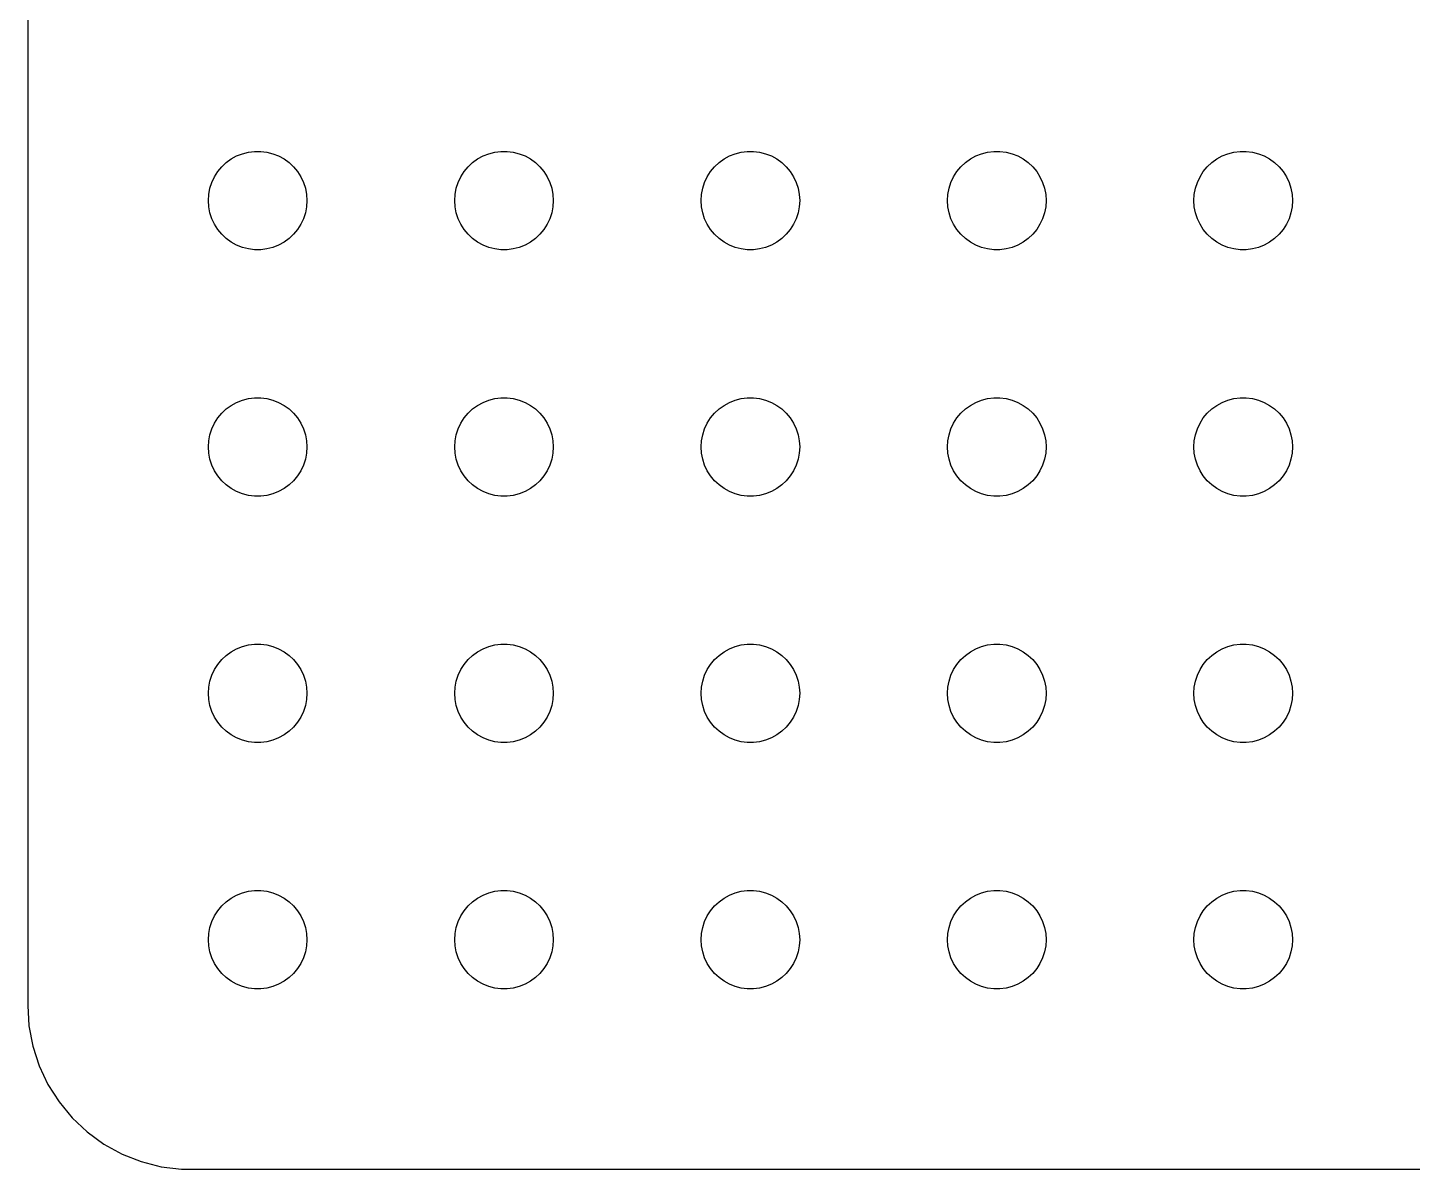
# Model space of a CAD drawing. Header units: metres. Extents: x -172 to 172, y -37 to 37.
# Drawn here: x -172 to -129.85, y -36.99 to -2.24 of the extents above; entities that cross this region are included whole.
import ezdxf

# ---------------------------------------------------------------- set-up
doc = ezdxf.new("R2010")
doc.units = ezdxf.units.M

msp = doc.modelspace()

# ---------------------------------------------------------------- linework, layer by layer
for p, q in [((-172, 32), (-172, -32)), ((-165.956, -6.34422), (-165.804, -6.23351)), ((-165.804, -6.23351), (-165.639, -6.14275)), ((-165.639, -6.14275), (-165.464, -6.07341)), ((-165.464, -6.07341), (-165.281, -6.02657)), ((-165.281, -6.02657), (-165.094, -6.00294)), ((-165.094, -6.00294), (-164.906, -6.00294)), ((-164.906, -6.00294), (-164.719, -6.02657)), ((-164.719, -6.02657), (-164.536, -6.07341)), ((-164.536, -6.07341), (-164.361, -6.14275)), ((-164.361, -6.14275), (-164.196, -6.23351)), ((-164.196, -6.23351), (-164.044, -6.34422)), ((-158.456, -6.34422), (-158.304, -6.23351)), ((-158.304, -6.23351), (-158.139, -6.14275)), ((-158.139, -6.14275), (-157.964, -6.07341)), ((-157.964, -6.07341), (-157.781, -6.02657)), ((-157.781, -6.02657), (-157.594, -6.00294)), ((-157.594, -6.00294), (-157.406, -6.00294)), ((-157.406, -6.00294), (-157.219, -6.02657)), ((-157.219, -6.02657), (-157.036, -6.07341)), ((-157.036, -6.07341), (-156.861, -6.14275)), ((-156.861, -6.14275), (-156.696, -6.23351)), ((-156.696, -6.23351), (-156.544, -6.34422)), ((-150.956, -6.34422), (-150.804, -6.23351)), ((-150.804, -6.23351), (-150.639, -6.14275)), ((-150.639, -6.14275), (-150.464, -6.07341)), ((-150.464, -6.07341), (-150.281, -6.02657)), ((-150.281, -6.02657), (-150.094, -6.00294)), ((-150.094, -6.00294), (-149.906, -6.00294)), ((-149.906, -6.00294), (-149.719, -6.02657)), ((-149.719, -6.02657), (-149.536, -6.07341)), ((-149.536, -6.07341), (-149.361, -6.14275)), ((-149.361, -6.14275), (-149.196, -6.23351)), ((-149.196, -6.23351), (-149.044, -6.34422)), ((-143.456, -6.34422), (-143.304, -6.23351)), ((-143.304, -6.23351), (-143.139, -6.14275)), ((-143.139, -6.14275), (-142.964, -6.07341)), ((-142.964, -6.07341), (-142.781, -6.02657)), ((-142.781, -6.02657), (-142.594, -6.00294)), ((-142.594, -6.00294), (-142.406, -6.00294)), ((-142.406, -6.00294), (-142.219, -6.02657)), ((-142.219, -6.02657), (-142.036, -6.07341)), ((-142.036, -6.07341), (-141.861, -6.14275)), ((-141.861, -6.14275), (-141.696, -6.23351)), ((-141.696, -6.23351), (-141.544, -6.34422)), ((-135.956, -6.34422), (-135.804, -6.23351)), ((-135.804, -6.23351), (-135.639, -6.14275)), ((-135.639, -6.14275), (-135.464, -6.07341)), ((-135.464, -6.07341), (-135.281, -6.02657)), ((-135.281, -6.02657), (-135.094, -6.00294)), ((-135.094, -6.00294), (-134.906, -6.00294)), ((-134.906, -6.00294), (-134.719, -6.02657)), ((-134.719, -6.02657), (-134.536, -6.07341)), ((-134.536, -6.07341), (-134.361, -6.14275)), ((-134.361, -6.14275), (-134.196, -6.23351)), ((-134.196, -6.23351), (-134.044, -6.34422)), ((-166.314, -6.77736), (-166.214, -6.61832)), ((-166.214, -6.61832), (-166.093, -6.47318)), ((-166.093, -6.47318), (-165.956, -6.34422)), ((-164.044, -6.34422), (-163.907, -6.47318)), ((-163.907, -6.47318), (-163.786, -6.61832)), ((-163.786, -6.61832), (-163.686, -6.77736)), ((-158.814, -6.77736), (-158.714, -6.61832)), ((-158.714, -6.61832), (-158.593, -6.47318)), ((-158.593, -6.47318), (-158.456, -6.34422)), ((-156.544, -6.34422), (-156.407, -6.47318)), ((-156.407, -6.47318), (-156.286, -6.61832)), ((-156.286, -6.61832), (-156.186, -6.77736)), ((-151.314, -6.77736), (-151.214, -6.61832)), ((-151.214, -6.61832), (-151.093, -6.47318)), ((-151.093, -6.47318), (-150.956, -6.34422)), ((-149.044, -6.34422), (-148.907, -6.47318)), ((-148.907, -6.47318), (-148.786, -6.61832)), ((-148.786, -6.61832), (-148.686, -6.77736)), ((-143.814, -6.77736), (-143.714, -6.61832)), ((-143.714, -6.61832), (-143.593, -6.47318)), ((-143.593, -6.47318), (-143.456, -6.34422)), ((-141.544, -6.34422), (-141.407, -6.47318)), ((-141.407, -6.47318), (-141.286, -6.61832)), ((-141.286, -6.61832), (-141.186, -6.77736)), ((-136.314, -6.77736), (-136.214, -6.61832)), ((-136.214, -6.61832), (-136.093, -6.47318)), ((-136.093, -6.47318), (-135.956, -6.34422)), ((-134.044, -6.34422), (-133.907, -6.47318)), ((-133.907, -6.47318), (-133.786, -6.61832)), ((-133.786, -6.61832), (-133.686, -6.77736)), ((-166.488, -7.312), (-166.453, -7.12695)), ((-166.453, -7.12695), (-166.395, -6.9478)), ((-166.395, -6.9478), (-166.314, -6.77736)), ((-163.686, -6.77736), (-163.605, -6.9478)), ((-163.605, -6.9478), (-163.547, -7.12695)), ((-163.547, -7.12695), (-163.512, -7.312)), ((-158.988, -7.312), (-158.953, -7.12695)), ((-158.953, -7.12695), (-158.895, -6.9478)), ((-158.895, -6.9478), (-158.814, -6.77736)), ((-156.186, -6.77736), (-156.105, -6.9478)), ((-156.105, -6.9478), (-156.047, -7.12695)), ((-156.047, -7.12695), (-156.012, -7.312)), ((-151.488, -7.312), (-151.453, -7.12695)), ((-151.453, -7.12695), (-151.395, -6.9478)), ((-151.395, -6.9478), (-151.314, -6.77736)), ((-148.686, -6.77736), (-148.605, -6.9478)), ((-148.605, -6.9478), (-148.547, -7.12695)), ((-148.547, -7.12695), (-148.512, -7.312)), ((-143.988, -7.312), (-143.953, -7.12695)), ((-143.953, -7.12695), (-143.895, -6.9478)), ((-143.895, -6.9478), (-143.814, -6.77736)), ((-141.186, -6.77736), (-141.105, -6.9478)), ((-141.105, -6.9478), (-141.047, -7.12695)), ((-141.047, -7.12695), (-141.012, -7.312)), ((-136.488, -7.312), (-136.453, -7.12695)), ((-136.453, -7.12695), (-136.395, -6.9478)), ((-136.395, -6.9478), (-136.314, -6.77736)), ((-133.686, -6.77736), (-133.605, -6.9478)), ((-133.605, -6.9478), (-133.547, -7.12695)), ((-133.547, -7.12695), (-133.512, -7.312)), ((-166.5, -7.5), (-166.488, -7.312)), ((-166.488, -7.68799), (-166.5, -7.5)), ((-163.512, -7.312), (-163.5, -7.5)), ((-163.5, -7.5), (-163.512, -7.68799)), ((-159, -7.5), (-158.988, -7.312)), ((-158.988, -7.68799), (-159, -7.5)), ((-156.012, -7.312), (-156, -7.5)), ((-156, -7.5), (-156.012, -7.68799)), ((-151.5, -7.5), (-151.488, -7.312)), ((-151.488, -7.68799), (-151.5, -7.5)), ((-148.512, -7.312), (-148.5, -7.5)), ((-148.5, -7.5), (-148.512, -7.68799)), ((-144, -7.5), (-143.988, -7.312)), ((-143.988, -7.68799), (-144, -7.5)), ((-141.012, -7.312), (-141, -7.5)), ((-141, -7.5), (-141.012, -7.68799)), ((-136.5, -7.5), (-136.488, -7.312)), ((-136.488, -7.68799), (-136.5, -7.5)), ((-133.512, -7.312), (-133.5, -7.5)), ((-133.5, -7.5), (-133.512, -7.68799)), ((-166.453, -7.87303), (-166.488, -7.68799)), ((-166.395, -8.05219), (-166.453, -7.87303)), ((-163.547, -7.87303), (-163.605, -8.05219)), ((-163.512, -7.68799), (-163.547, -7.87303)), ((-158.953, -7.87303), (-158.988, -7.68799)), ((-158.895, -8.05219), (-158.953, -7.87303)), ((-156.047, -7.87303), (-156.105, -8.05219)), ((-156.012, -7.68799), (-156.047, -7.87303)), ((-151.453, -7.87303), (-151.488, -7.68799)), ((-151.395, -8.05219), (-151.453, -7.87303)), ((-148.547, -7.87303), (-148.605, -8.05219)), ((-148.512, -7.68799), (-148.547, -7.87303)), ((-143.953, -7.87303), (-143.988, -7.68799)), ((-143.895, -8.05219), (-143.953, -7.87303)), ((-141.047, -7.87303), (-141.105, -8.05219)), ((-141.012, -7.68799), (-141.047, -7.87303)), ((-136.453, -7.87303), (-136.488, -7.68799)), ((-136.395, -8.05219), (-136.453, -7.87303)), ((-133.547, -7.87303), (-133.605, -8.05219)), ((-133.512, -7.68799), (-133.547, -7.87303)), ((-166.314, -8.22263), (-166.395, -8.05219)), ((-166.214, -8.38167), (-166.314, -8.22263)), ((-166.093, -8.52681), (-166.214, -8.38167)), ((-163.786, -8.38167), (-163.907, -8.52681)), ((-163.686, -8.22263), (-163.786, -8.38167)), ((-163.605, -8.05219), (-163.686, -8.22263)), ((-158.814, -8.22263), (-158.895, -8.05219)), ((-158.714, -8.38167), (-158.814, -8.22263)), ((-158.593, -8.52681), (-158.714, -8.38167)), ((-156.286, -8.38167), (-156.407, -8.52681)), ((-156.186, -8.22263), (-156.286, -8.38167)), ((-156.105, -8.05219), (-156.186, -8.22263)), ((-151.314, -8.22263), (-151.395, -8.05219)), ((-151.214, -8.38167), (-151.314, -8.22263)), ((-151.093, -8.52681), (-151.214, -8.38167)), ((-148.786, -8.38167), (-148.907, -8.52681)), ((-148.686, -8.22263), (-148.786, -8.38167)), ((-148.605, -8.05219), (-148.686, -8.22263)), ((-143.814, -8.22263), (-143.895, -8.05219)), ((-143.714, -8.38167), (-143.814, -8.22263)), ((-143.593, -8.52681), (-143.714, -8.38167)), ((-141.286, -8.38167), (-141.407, -8.52681)), ((-141.186, -8.22263), (-141.286, -8.38167)), ((-141.105, -8.05219), (-141.186, -8.22263)), ((-136.314, -8.22263), (-136.395, -8.05219)), ((-136.214, -8.38167), (-136.314, -8.22263)), ((-136.093, -8.52681), (-136.214, -8.38167)), ((-133.786, -8.38167), (-133.907, -8.52681)), ((-133.686, -8.22263), (-133.786, -8.38167)), ((-133.605, -8.05219), (-133.686, -8.22263)), ((-165.956, -8.65576), (-166.093, -8.52681)), ((-165.804, -8.76648), (-165.956, -8.65576)), ((-165.639, -8.85724), (-165.804, -8.76648)), ((-164.196, -8.76648), (-164.361, -8.85724)), ((-164.044, -8.65576), (-164.196, -8.76648)), ((-163.907, -8.52681), (-164.044, -8.65576)), ((-158.456, -8.65576), (-158.593, -8.52681)), ((-158.304, -8.76648), (-158.456, -8.65576)), ((-158.139, -8.85724), (-158.304, -8.76648)), ((-156.696, -8.76648), (-156.861, -8.85724)), ((-156.544, -8.65576), (-156.696, -8.76648)), ((-156.407, -8.52681), (-156.544, -8.65576)), ((-150.956, -8.65576), (-151.093, -8.52681)), ((-150.804, -8.76648), (-150.956, -8.65576)), ((-150.639, -8.85724), (-150.804, -8.76648)), ((-149.196, -8.76648), (-149.361, -8.85724)), ((-149.044, -8.65576), (-149.196, -8.76648)), ((-148.907, -8.52681), (-149.044, -8.65576)), ((-143.456, -8.65576), (-143.593, -8.52681)), ((-143.304, -8.76648), (-143.456, -8.65576)), ((-143.139, -8.85724), (-143.304, -8.76648)), ((-141.696, -8.76648), (-141.861, -8.85724)), ((-141.544, -8.65576), (-141.696, -8.76648)), ((-141.407, -8.52681), (-141.544, -8.65576)), ((-135.956, -8.65576), (-136.093, -8.52681)), ((-135.804, -8.76648), (-135.956, -8.65576)), ((-135.639, -8.85724), (-135.804, -8.76648)), ((-134.196, -8.76648), (-134.361, -8.85724)), ((-134.044, -8.65576), (-134.196, -8.76648)), ((-133.907, -8.52681), (-134.044, -8.65576)), ((-165.464, -8.92657), (-165.639, -8.85724)), ((-165.281, -8.97342), (-165.464, -8.92657)), ((-165.094, -8.99704), (-165.281, -8.97342)), ((-164.906, -8.99704), (-165.094, -8.99704)), ((-164.719, -8.97342), (-164.906, -8.99704)), ((-164.536, -8.92657), (-164.719, -8.97342)), ((-164.361, -8.85724), (-164.536, -8.92657)), ((-157.964, -8.92657), (-158.139, -8.85724)), ((-157.781, -8.97342), (-157.964, -8.92657)), ((-157.594, -8.99704), (-157.781, -8.97342)), ((-157.406, -8.99704), (-157.594, -8.99704)), ((-157.219, -8.97342), (-157.406, -8.99704)), ((-157.036, -8.92657), (-157.219, -8.97342)), ((-156.861, -8.85724), (-157.036, -8.92657)), ((-150.464, -8.92657), (-150.639, -8.85724)), ((-150.281, -8.97342), (-150.464, -8.92657)), ((-150.094, -8.99704), (-150.281, -8.97342)), ((-149.906, -8.99704), (-150.094, -8.99704)), ((-149.719, -8.97342), (-149.906, -8.99704)), ((-149.536, -8.92657), (-149.719, -8.97342)), ((-149.361, -8.85724), (-149.536, -8.92657)), ((-142.964, -8.92657), (-143.139, -8.85724)), ((-142.781, -8.97342), (-142.964, -8.92657)), ((-142.594, -8.99704), (-142.781, -8.97342)), ((-142.406, -8.99704), (-142.594, -8.99704)), ((-142.219, -8.97342), (-142.406, -8.99704)), ((-142.036, -8.92657), (-142.219, -8.97342)), ((-141.861, -8.85724), (-142.036, -8.92657)), ((-135.464, -8.92657), (-135.639, -8.85724)), ((-135.281, -8.97342), (-135.464, -8.92657)), ((-135.094, -8.99704), (-135.281, -8.97342)), ((-134.906, -8.99704), (-135.094, -8.99704)), ((-134.719, -8.97342), (-134.906, -8.99704)), ((-134.536, -8.92657), (-134.719, -8.97342)), ((-134.361, -8.85724), (-134.536, -8.92657)), ((-166.093, -13.9732), (-165.956, -13.8442)), ((-165.956, -13.8442), (-165.804, -13.7335)), ((-165.804, -13.7335), (-165.639, -13.6427)), ((-165.639, -13.6427), (-165.464, -13.5734)), ((-165.464, -13.5734), (-165.281, -13.5266)), ((-165.281, -13.5266), (-165.094, -13.5029)), ((-165.094, -13.5029), (-164.906, -13.5029)), ((-164.906, -13.5029), (-164.719, -13.5266)), ((-164.719, -13.5266), (-164.536, -13.5734)), ((-164.536, -13.5734), (-164.361, -13.6427)), ((-164.361, -13.6427), (-164.196, -13.7335)), ((-164.196, -13.7335), (-164.044, -13.8442)), ((-164.044, -13.8442), (-163.907, -13.9732)), ((-158.593, -13.9732), (-158.456, -13.8442)), ((-158.456, -13.8442), (-158.304, -13.7335)), ((-158.304, -13.7335), (-158.139, -13.6427)), ((-158.139, -13.6427), (-157.964, -13.5734)), ((-157.964, -13.5734), (-157.781, -13.5266)), ((-157.781, -13.5266), (-157.594, -13.5029)), ((-157.594, -13.5029), (-157.406, -13.5029)), ((-157.406, -13.5029), (-157.219, -13.5266)), ((-157.219, -13.5266), (-157.036, -13.5734)), ((-157.036, -13.5734), (-156.861, -13.6427)), ((-156.861, -13.6427), (-156.696, -13.7335)), ((-156.696, -13.7335), (-156.544, -13.8442)), ((-156.544, -13.8442), (-156.407, -13.9732)), ((-151.093, -13.9732), (-150.956, -13.8442)), ((-150.956, -13.8442), (-150.804, -13.7335)), ((-150.804, -13.7335), (-150.639, -13.6427)), ((-150.639, -13.6427), (-150.464, -13.5734)), ((-150.464, -13.5734), (-150.281, -13.5266)), ((-150.281, -13.5266), (-150.094, -13.5029)), ((-150.094, -13.5029), (-149.906, -13.5029)), ((-149.906, -13.5029), (-149.719, -13.5266)), ((-149.719, -13.5266), (-149.536, -13.5734)), ((-149.536, -13.5734), (-149.361, -13.6427)), ((-149.361, -13.6427), (-149.196, -13.7335)), ((-149.196, -13.7335), (-149.044, -13.8442)), ((-149.044, -13.8442), (-148.907, -13.9732)), ((-143.593, -13.9732), (-143.456, -13.8442)), ((-143.456, -13.8442), (-143.304, -13.7335)), ((-143.304, -13.7335), (-143.139, -13.6427)), ((-143.139, -13.6427), (-142.964, -13.5734)), ((-142.964, -13.5734), (-142.781, -13.5266)), ((-142.781, -13.5266), (-142.594, -13.5029)), ((-142.594, -13.5029), (-142.406, -13.5029)), ((-142.406, -13.5029), (-142.219, -13.5266)), ((-142.219, -13.5266), (-142.036, -13.5734)), ((-142.036, -13.5734), (-141.861, -13.6427)), ((-141.861, -13.6427), (-141.696, -13.7335)), ((-141.696, -13.7335), (-141.544, -13.8442)), ((-141.544, -13.8442), (-141.407, -13.9732)), ((-136.093, -13.9732), (-135.956, -13.8442)), ((-135.956, -13.8442), (-135.804, -13.7335)), ((-135.804, -13.7335), (-135.639, -13.6427)), ((-135.639, -13.6427), (-135.464, -13.5734)), ((-135.464, -13.5734), (-135.281, -13.5266)), ((-135.281, -13.5266), (-135.094, -13.5029)), ((-135.094, -13.5029), (-134.906, -13.5029)), ((-134.906, -13.5029), (-134.719, -13.5266)), ((-134.719, -13.5266), (-134.536, -13.5734)), ((-134.536, -13.5734), (-134.361, -13.6427)), ((-134.361, -13.6427), (-134.196, -13.7335)), ((-134.196, -13.7335), (-134.044, -13.8442)), ((-134.044, -13.8442), (-133.907, -13.9732)), ((-166.395, -14.4478), (-166.314, -14.2774)), ((-166.314, -14.2774), (-166.214, -14.1183)), ((-166.214, -14.1183), (-166.093, -13.9732)), ((-163.907, -13.9732), (-163.786, -14.1183)), ((-163.786, -14.1183), (-163.686, -14.2774)), ((-163.686, -14.2774), (-163.605, -14.4478)), ((-158.895, -14.4478), (-158.814, -14.2774)), ((-158.814, -14.2774), (-158.714, -14.1183)), ((-158.714, -14.1183), (-158.593, -13.9732)), ((-156.407, -13.9732), (-156.286, -14.1183)), ((-156.286, -14.1183), (-156.186, -14.2774)), ((-156.186, -14.2774), (-156.105, -14.4478)), ((-151.395, -14.4478), (-151.314, -14.2774)), ((-151.314, -14.2774), (-151.214, -14.1183)), ((-151.214, -14.1183), (-151.093, -13.9732)), ((-148.907, -13.9732), (-148.786, -14.1183)), ((-148.786, -14.1183), (-148.686, -14.2774)), ((-148.686, -14.2774), (-148.605, -14.4478)), ((-143.895, -14.4478), (-143.814, -14.2774)), ((-143.814, -14.2774), (-143.714, -14.1183)), ((-143.714, -14.1183), (-143.593, -13.9732)), ((-141.407, -13.9732), (-141.286, -14.1183)), ((-141.286, -14.1183), (-141.186, -14.2774)), ((-141.186, -14.2774), (-141.105, -14.4478)), ((-136.395, -14.4478), (-136.314, -14.2774)), ((-136.314, -14.2774), (-136.214, -14.1183)), ((-136.214, -14.1183), (-136.093, -13.9732)), ((-133.907, -13.9732), (-133.786, -14.1183)), ((-133.786, -14.1183), (-133.686, -14.2774)), ((-133.686, -14.2774), (-133.605, -14.4478)), ((-166.488, -14.812), (-166.453, -14.627)), ((-166.453, -14.627), (-166.395, -14.4478)), ((-163.605, -14.4478), (-163.547, -14.627)), ((-163.547, -14.627), (-163.512, -14.812)), ((-158.988, -14.812), (-158.953, -14.627)), ((-158.953, -14.627), (-158.895, -14.4478)), ((-156.105, -14.4478), (-156.047, -14.627)), ((-156.047, -14.627), (-156.012, -14.812)), ((-151.488, -14.812), (-151.453, -14.627)), ((-151.453, -14.627), (-151.395, -14.4478)), ((-148.605, -14.4478), (-148.547, -14.627)), ((-148.547, -14.627), (-148.512, -14.812)), ((-143.988, -14.812), (-143.953, -14.627)), ((-143.953, -14.627), (-143.895, -14.4478)), ((-141.105, -14.4478), (-141.047, -14.627)), ((-141.047, -14.627), (-141.012, -14.812)), ((-136.488, -14.812), (-136.453, -14.627)), ((-136.453, -14.627), (-136.395, -14.4478)), ((-133.605, -14.4478), (-133.547, -14.627)), ((-133.547, -14.627), (-133.512, -14.812)), ((-166.5, -15), (-166.488, -14.812)), ((-166.488, -15.188), (-166.5, -15)), ((-163.512, -14.812), (-163.5, -15)), ((-163.5, -15), (-163.512, -15.188)), ((-159, -15), (-158.988, -14.812)), ((-158.988, -15.188), (-159, -15)), ((-156.012, -14.812), (-156, -15)), ((-156, -15), (-156.012, -15.188)), ((-151.5, -15), (-151.488, -14.812)), ((-151.488, -15.188), (-151.5, -15)), ((-148.512, -14.812), (-148.5, -15)), ((-148.5, -15), (-148.512, -15.188)), ((-144, -15), (-143.988, -14.812)), ((-143.988, -15.188), (-144, -15)), ((-141.012, -14.812), (-141, -15)), ((-141, -15), (-141.012, -15.188)), ((-136.5, -15), (-136.488, -14.812)), ((-136.488, -15.188), (-136.5, -15)), ((-133.512, -14.812), (-133.5, -15)), ((-133.5, -15), (-133.512, -15.188)), ((-166.453, -15.373), (-166.488, -15.188)), ((-166.395, -15.5522), (-166.453, -15.373)), ((-166.314, -15.7226), (-166.395, -15.5522)), ((-163.605, -15.5522), (-163.686, -15.7226)), ((-163.547, -15.373), (-163.605, -15.5522)), ((-163.512, -15.188), (-163.547, -15.373)), ((-158.953, -15.373), (-158.988, -15.188)), ((-158.895, -15.5522), (-158.953, -15.373)), ((-158.814, -15.7226), (-158.895, -15.5522)), ((-156.105, -15.5522), (-156.186, -15.7226)), ((-156.047, -15.373), (-156.105, -15.5522)), ((-156.012, -15.188), (-156.047, -15.373)), ((-151.453, -15.373), (-151.488, -15.188)), ((-151.395, -15.5522), (-151.453, -15.373)), ((-151.314, -15.7226), (-151.395, -15.5522)), ((-148.605, -15.5522), (-148.686, -15.7226)), ((-148.547, -15.373), (-148.605, -15.5522)), ((-148.512, -15.188), (-148.547, -15.373)), ((-143.953, -15.373), (-143.988, -15.188)), ((-143.895, -15.5522), (-143.953, -15.373)), ((-143.814, -15.7226), (-143.895, -15.5522)), ((-141.105, -15.5522), (-141.186, -15.7226)), ((-141.047, -15.373), (-141.105, -15.5522)), ((-141.012, -15.188), (-141.047, -15.373)), ((-136.453, -15.373), (-136.488, -15.188)), ((-136.395, -15.5522), (-136.453, -15.373)), ((-136.314, -15.7226), (-136.395, -15.5522)), ((-133.605, -15.5522), (-133.686, -15.7226)), ((-133.547, -15.373), (-133.605, -15.5522)), ((-133.512, -15.188), (-133.547, -15.373)), ((-166.214, -15.8817), (-166.314, -15.7226)), ((-166.093, -16.0268), (-166.214, -15.8817)), ((-163.786, -15.8817), (-163.907, -16.0268)), ((-163.686, -15.7226), (-163.786, -15.8817)), ((-158.714, -15.8817), (-158.814, -15.7226)), ((-158.593, -16.0268), (-158.714, -15.8817)), ((-156.286, -15.8817), (-156.407, -16.0268)), ((-156.186, -15.7226), (-156.286, -15.8817)), ((-151.214, -15.8817), (-151.314, -15.7226)), ((-151.093, -16.0268), (-151.214, -15.8817)), ((-148.786, -15.8817), (-148.907, -16.0268)), ((-148.686, -15.7226), (-148.786, -15.8817)), ((-143.714, -15.8817), (-143.814, -15.7226)), ((-143.593, -16.0268), (-143.714, -15.8817)), ((-141.286, -15.8817), (-141.407, -16.0268)), ((-141.186, -15.7226), (-141.286, -15.8817)), ((-136.214, -15.8817), (-136.314, -15.7226)), ((-136.093, -16.0268), (-136.214, -15.8817)), ((-133.786, -15.8817), (-133.907, -16.0268)), ((-133.686, -15.7226), (-133.786, -15.8817)), ((-165.956, -16.1558), (-166.093, -16.0268)), ((-165.804, -16.2665), (-165.956, -16.1558)), ((-165.639, -16.3572), (-165.804, -16.2665)), ((-165.464, -16.4266), (-165.639, -16.3572)), ((-165.281, -16.4734), (-165.464, -16.4266)), ((-164.536, -16.4266), (-164.719, -16.4734)), ((-164.361, -16.3572), (-164.536, -16.4266)), ((-164.196, -16.2665), (-164.361, -16.3572)), ((-164.044, -16.1558), (-164.196, -16.2665)), ((-163.907, -16.0268), (-164.044, -16.1558)), ((-158.456, -16.1558), (-158.593, -16.0268)), ((-158.304, -16.2665), (-158.456, -16.1558)), ((-158.139, -16.3572), (-158.304, -16.2665)), ((-157.964, -16.4266), (-158.139, -16.3572)), ((-157.781, -16.4734), (-157.964, -16.4266)), ((-157.036, -16.4266), (-157.219, -16.4734)), ((-156.861, -16.3572), (-157.036, -16.4266)), ((-156.696, -16.2665), (-156.861, -16.3572)), ((-156.544, -16.1558), (-156.696, -16.2665)), ((-156.407, -16.0268), (-156.544, -16.1558)), ((-150.956, -16.1558), (-151.093, -16.0268)), ((-150.804, -16.2665), (-150.956, -16.1558)), ((-150.639, -16.3572), (-150.804, -16.2665)), ((-150.464, -16.4266), (-150.639, -16.3572)), ((-150.281, -16.4734), (-150.464, -16.4266)), ((-149.536, -16.4266), (-149.719, -16.4734)), ((-149.361, -16.3572), (-149.536, -16.4266)), ((-149.196, -16.2665), (-149.361, -16.3572)), ((-149.044, -16.1558), (-149.196, -16.2665)), ((-148.907, -16.0268), (-149.044, -16.1558)), ((-143.456, -16.1558), (-143.593, -16.0268)), ((-143.304, -16.2665), (-143.456, -16.1558)), ((-143.139, -16.3572), (-143.304, -16.2665)), ((-142.964, -16.4266), (-143.139, -16.3572)), ((-142.781, -16.4734), (-142.964, -16.4266)), ((-142.036, -16.4266), (-142.219, -16.4734)), ((-141.861, -16.3572), (-142.036, -16.4266)), ((-141.696, -16.2665), (-141.861, -16.3572)), ((-141.544, -16.1558), (-141.696, -16.2665)), ((-141.407, -16.0268), (-141.544, -16.1558)), ((-135.956, -16.1558), (-136.093, -16.0268)), ((-135.804, -16.2665), (-135.956, -16.1558)), ((-135.639, -16.3572), (-135.804, -16.2665)), ((-135.464, -16.4266), (-135.639, -16.3572)), ((-135.281, -16.4734), (-135.464, -16.4266)), ((-134.536, -16.4266), (-134.719, -16.4734)), ((-134.361, -16.3572), (-134.536, -16.4266)), ((-134.196, -16.2665), (-134.361, -16.3572)), ((-134.044, -16.1558), (-134.196, -16.2665)), ((-133.907, -16.0268), (-134.044, -16.1558)), ((-165.094, -16.497), (-165.281, -16.4734)), ((-164.906, -16.497), (-165.094, -16.497)), ((-164.719, -16.4734), (-164.906, -16.497)), ((-157.594, -16.497), (-157.781, -16.4734)), ((-157.406, -16.497), (-157.594, -16.497)), ((-157.219, -16.4734), (-157.406, -16.497)), ((-150.094, -16.497), (-150.281, -16.4734)), ((-149.906, -16.497), (-150.094, -16.497)), ((-149.719, -16.4734), (-149.906, -16.497)), ((-142.594, -16.497), (-142.781, -16.4734)), ((-142.406, -16.497), (-142.594, -16.497)), ((-142.219, -16.4734), (-142.406, -16.497)), ((-135.094, -16.497), (-135.281, -16.4734)), ((-134.906, -16.497), (-135.094, -16.497)), ((-134.719, -16.4734), (-134.906, -16.497)), ((-165.639, -21.1427), (-165.464, -21.0734)), ((-165.464, -21.0734), (-165.281, -21.0266)), ((-165.281, -21.0266), (-165.094, -21.003)), ((-165.094, -21.003), (-164.906, -21.003)), ((-164.906, -21.003), (-164.719, -21.0266)), ((-164.719, -21.0266), (-164.536, -21.0734)), ((-164.536, -21.0734), (-164.361, -21.1427)), ((-158.139, -21.1427), (-157.964, -21.0734)), ((-157.964, -21.0734), (-157.781, -21.0266)), ((-157.781, -21.0266), (-157.594, -21.003)), ((-157.594, -21.003), (-157.406, -21.003)), ((-157.406, -21.003), (-157.219, -21.0266)), ((-157.219, -21.0266), (-157.036, -21.0734)), ((-157.036, -21.0734), (-156.861, -21.1427)), ((-150.639, -21.1427), (-150.464, -21.0734)), ((-150.464, -21.0734), (-150.281, -21.0266)), ((-150.281, -21.0266), (-150.094, -21.003)), ((-150.094, -21.003), (-149.906, -21.003)), ((-149.906, -21.003), (-149.719, -21.0266)), ((-149.719, -21.0266), (-149.536, -21.0734)), ((-149.536, -21.0734), (-149.361, -21.1427)), ((-143.139, -21.1427), (-142.964, -21.0734)), ((-142.964, -21.0734), (-142.781, -21.0266)), ((-142.781, -21.0266), (-142.594, -21.003)), ((-142.594, -21.003), (-142.406, -21.003)), ((-142.406, -21.003), (-142.219, -21.0266)), ((-142.219, -21.0266), (-142.036, -21.0734)), ((-142.036, -21.0734), (-141.861, -21.1427)), ((-135.639, -21.1427), (-135.464, -21.0734)), ((-135.464, -21.0734), (-135.281, -21.0266)), ((-135.281, -21.0266), (-135.094, -21.003)), ((-135.094, -21.003), (-134.906, -21.003)), ((-134.906, -21.003), (-134.719, -21.0266)), ((-134.719, -21.0266), (-134.536, -21.0734)), ((-134.536, -21.0734), (-134.361, -21.1427)), ((-166.214, -21.6183), (-166.093, -21.4732)), ((-166.093, -21.4732), (-165.956, -21.3442)), ((-165.956, -21.3442), (-165.804, -21.2335)), ((-165.804, -21.2335), (-165.639, -21.1427)), ((-164.361, -21.1427), (-164.196, -21.2335)), ((-164.196, -21.2335), (-164.044, -21.3442)), ((-164.044, -21.3442), (-163.907, -21.4732)), ((-163.907, -21.4732), (-163.786, -21.6183)), ((-158.714, -21.6183), (-158.593, -21.4732)), ((-158.593, -21.4732), (-158.456, -21.3442)), ((-158.456, -21.3442), (-158.304, -21.2335)), ((-158.304, -21.2335), (-158.139, -21.1427)), ((-156.861, -21.1427), (-156.696, -21.2335)), ((-156.696, -21.2335), (-156.544, -21.3442)), ((-156.544, -21.3442), (-156.407, -21.4732)), ((-156.407, -21.4732), (-156.286, -21.6183)), ((-151.214, -21.6183), (-151.093, -21.4732)), ((-151.093, -21.4732), (-150.956, -21.3442)), ((-150.956, -21.3442), (-150.804, -21.2335)), ((-150.804, -21.2335), (-150.639, -21.1427)), ((-149.361, -21.1427), (-149.196, -21.2335)), ((-149.196, -21.2335), (-149.044, -21.3442)), ((-149.044, -21.3442), (-148.907, -21.4732)), ((-148.907, -21.4732), (-148.786, -21.6183)), ((-143.714, -21.6183), (-143.593, -21.4732)), ((-143.593, -21.4732), (-143.456, -21.3442)), ((-143.456, -21.3442), (-143.304, -21.2335)), ((-143.304, -21.2335), (-143.139, -21.1427)), ((-141.861, -21.1427), (-141.696, -21.2335)), ((-141.696, -21.2335), (-141.544, -21.3442)), ((-141.544, -21.3442), (-141.407, -21.4732)), ((-141.407, -21.4732), (-141.286, -21.6183)), ((-136.214, -21.6183), (-136.093, -21.4732)), ((-136.093, -21.4732), (-135.956, -21.3442)), ((-135.956, -21.3442), (-135.804, -21.2335)), ((-135.804, -21.2335), (-135.639, -21.1427)), ((-134.361, -21.1427), (-134.196, -21.2335)), ((-134.196, -21.2335), (-134.044, -21.3442)), ((-134.044, -21.3442), (-133.907, -21.4732)), ((-133.907, -21.4732), (-133.786, -21.6183)), ((-166.395, -21.9478), (-166.314, -21.7774)), ((-166.314, -21.7774), (-166.214, -21.6183)), ((-163.786, -21.6183), (-163.686, -21.7774)), ((-163.686, -21.7774), (-163.605, -21.9478)), ((-158.895, -21.9478), (-158.814, -21.7774)), ((-158.814, -21.7774), (-158.714, -21.6183)), ((-156.286, -21.6183), (-156.186, -21.7774)), ((-156.186, -21.7774), (-156.105, -21.9478)), ((-151.395, -21.9478), (-151.314, -21.7774)), ((-151.314, -21.7774), (-151.214, -21.6183)), ((-148.786, -21.6183), (-148.686, -21.7774)), ((-148.686, -21.7774), (-148.605, -21.9478)), ((-143.895, -21.9478), (-143.814, -21.7774)), ((-143.814, -21.7774), (-143.714, -21.6183)), ((-141.286, -21.6183), (-141.186, -21.7774)), ((-141.186, -21.7774), (-141.105, -21.9478)), ((-136.395, -21.9478), (-136.314, -21.7774)), ((-136.314, -21.7774), (-136.214, -21.6183)), ((-133.786, -21.6183), (-133.686, -21.7774)), ((-133.686, -21.7774), (-133.605, -21.9478)), ((-166.5, -22.5), (-166.488, -22.312)), ((-166.488, -22.312), (-166.453, -22.127)), ((-166.453, -22.127), (-166.395, -21.9478)), ((-163.605, -21.9478), (-163.547, -22.127)), ((-163.547, -22.127), (-163.512, -22.312)), ((-163.512, -22.312), (-163.5, -22.5)), ((-159, -22.5), (-158.988, -22.312)), ((-158.988, -22.312), (-158.953, -22.127)), ((-158.953, -22.127), (-158.895, -21.9478)), ((-156.105, -21.9478), (-156.047, -22.127)), ((-156.047, -22.127), (-156.012, -22.312)), ((-156.012, -22.312), (-156, -22.5)), ((-151.5, -22.5), (-151.488, -22.312)), ((-151.488, -22.312), (-151.453, -22.127)), ((-151.453, -22.127), (-151.395, -21.9478)), ((-148.605, -21.9478), (-148.547, -22.127)), ((-148.547, -22.127), (-148.512, -22.312)), ((-148.512, -22.312), (-148.5, -22.5)), ((-144, -22.5), (-143.988, -22.312)), ((-143.988, -22.312), (-143.953, -22.127)), ((-143.953, -22.127), (-143.895, -21.9478)), ((-141.105, -21.9478), (-141.047, -22.127)), ((-141.047, -22.127), (-141.012, -22.312)), ((-141.012, -22.312), (-141, -22.5)), ((-136.5, -22.5), (-136.488, -22.312)), ((-136.488, -22.312), (-136.453, -22.127)), ((-136.453, -22.127), (-136.395, -21.9478)), ((-133.605, -21.9478), (-133.547, -22.127)), ((-133.547, -22.127), (-133.512, -22.312)), ((-133.512, -22.312), (-133.5, -22.5)), ((-166.488, -22.688), (-166.5, -22.5)), ((-166.453, -22.873), (-166.488, -22.688)), ((-163.512, -22.688), (-163.547, -22.873)), ((-163.5, -22.5), (-163.512, -22.688)), ((-158.988, -22.688), (-159, -22.5)), ((-158.953, -22.873), (-158.988, -22.688)), ((-156.012, -22.688), (-156.047, -22.873)), ((-156, -22.5), (-156.012, -22.688)), ((-151.488, -22.688), (-151.5, -22.5)), ((-151.453, -22.873), (-151.488, -22.688)), ((-148.512, -22.688), (-148.547, -22.873)), ((-148.5, -22.5), (-148.512, -22.688)), ((-143.988, -22.688), (-144, -22.5)), ((-143.953, -22.873), (-143.988, -22.688)), ((-141.012, -22.688), (-141.047, -22.873)), ((-141, -22.5), (-141.012, -22.688)), ((-136.488, -22.688), (-136.5, -22.5)), ((-136.453, -22.873), (-136.488, -22.688)), ((-133.512, -22.688), (-133.547, -22.873)), ((-133.5, -22.5), (-133.512, -22.688)), ((-166.395, -23.0522), (-166.453, -22.873)), ((-166.314, -23.2226), (-166.395, -23.0522)), ((-163.605, -23.0522), (-163.686, -23.2226)), ((-163.547, -22.873), (-163.605, -23.0522)), ((-158.895, -23.0522), (-158.953, -22.873)), ((-158.814, -23.2226), (-158.895, -23.0522)), ((-156.105, -23.0522), (-156.186, -23.2226)), ((-156.047, -22.873), (-156.105, -23.0522)), ((-151.395, -23.0522), (-151.453, -22.873)), ((-151.314, -23.2226), (-151.395, -23.0522)), ((-148.605, -23.0522), (-148.686, -23.2226)), ((-148.547, -22.873), (-148.605, -23.0522)), ((-143.895, -23.0522), (-143.953, -22.873)), ((-143.814, -23.2226), (-143.895, -23.0522)), ((-141.105, -23.0522), (-141.186, -23.2226)), ((-141.047, -22.873), (-141.105, -23.0522)), ((-136.395, -23.0522), (-136.453, -22.873)), ((-136.314, -23.2226), (-136.395, -23.0522)), ((-133.605, -23.0522), (-133.686, -23.2226)), ((-133.547, -22.873), (-133.605, -23.0522)), ((-166.214, -23.3817), (-166.314, -23.2226)), ((-166.093, -23.5268), (-166.214, -23.3817)), ((-165.956, -23.6558), (-166.093, -23.5268)), ((-163.907, -23.5268), (-164.044, -23.6558)), ((-163.786, -23.3817), (-163.907, -23.5268)), ((-163.686, -23.2226), (-163.786, -23.3817)), ((-158.714, -23.3817), (-158.814, -23.2226)), ((-158.593, -23.5268), (-158.714, -23.3817)), ((-158.456, -23.6558), (-158.593, -23.5268)), ((-156.407, -23.5268), (-156.544, -23.6558)), ((-156.286, -23.3817), (-156.407, -23.5268)), ((-156.186, -23.2226), (-156.286, -23.3817)), ((-151.214, -23.3817), (-151.314, -23.2226)), ((-151.093, -23.5268), (-151.214, -23.3817)), ((-150.956, -23.6558), (-151.093, -23.5268)), ((-148.907, -23.5268), (-149.044, -23.6558)), ((-148.786, -23.3817), (-148.907, -23.5268)), ((-148.686, -23.2226), (-148.786, -23.3817)), ((-143.714, -23.3817), (-143.814, -23.2226)), ((-143.593, -23.5268), (-143.714, -23.3817)), ((-143.456, -23.6558), (-143.593, -23.5268)), ((-141.407, -23.5268), (-141.544, -23.6558)), ((-141.286, -23.3817), (-141.407, -23.5268)), ((-141.186, -23.2226), (-141.286, -23.3817)), ((-136.214, -23.3817), (-136.314, -23.2226)), ((-136.093, -23.5268), (-136.214, -23.3817)), ((-135.956, -23.6558), (-136.093, -23.5268)), ((-133.907, -23.5268), (-134.044, -23.6558)), ((-133.786, -23.3817), (-133.907, -23.5268)), ((-133.686, -23.2226), (-133.786, -23.3817)), ((-165.804, -23.7665), (-165.956, -23.6558)), ((-165.639, -23.8572), (-165.804, -23.7665)), ((-165.464, -23.9266), (-165.639, -23.8572)), ((-165.281, -23.9734), (-165.464, -23.9266)), ((-165.094, -23.997), (-165.281, -23.9734)), ((-164.906, -23.997), (-165.094, -23.997)), ((-164.719, -23.9734), (-164.906, -23.997)), ((-164.536, -23.9266), (-164.719, -23.9734)), ((-164.361, -23.8572), (-164.536, -23.9266)), ((-164.196, -23.7665), (-164.361, -23.8572)), ((-164.044, -23.6558), (-164.196, -23.7665)), ((-158.304, -23.7665), (-158.456, -23.6558)), ((-158.139, -23.8572), (-158.304, -23.7665)), ((-157.964, -23.9266), (-158.139, -23.8572)), ((-157.781, -23.9734), (-157.964, -23.9266)), ((-157.594, -23.997), (-157.781, -23.9734)), ((-157.406, -23.997), (-157.594, -23.997)), ((-157.219, -23.9734), (-157.406, -23.997)), ((-157.036, -23.9266), (-157.219, -23.9734)), ((-156.861, -23.8572), (-157.036, -23.9266)), ((-156.696, -23.7665), (-156.861, -23.8572)), ((-156.544, -23.6558), (-156.696, -23.7665)), ((-150.804, -23.7665), (-150.956, -23.6558)), ((-150.639, -23.8572), (-150.804, -23.7665)), ((-150.464, -23.9266), (-150.639, -23.8572)), ((-150.281, -23.9734), (-150.464, -23.9266)), ((-150.094, -23.997), (-150.281, -23.9734)), ((-149.906, -23.997), (-150.094, -23.997)), ((-149.719, -23.9734), (-149.906, -23.997)), ((-149.536, -23.9266), (-149.719, -23.9734)), ((-149.361, -23.8572), (-149.536, -23.9266)), ((-149.196, -23.7665), (-149.361, -23.8572)), ((-149.044, -23.6558), (-149.196, -23.7665)), ((-143.304, -23.7665), (-143.456, -23.6558)), ((-143.139, -23.8572), (-143.304, -23.7665)), ((-142.964, -23.9266), (-143.139, -23.8572)), ((-142.781, -23.9734), (-142.964, -23.9266)), ((-142.594, -23.997), (-142.781, -23.9734)), ((-142.406, -23.997), (-142.594, -23.997)), ((-142.219, -23.9734), (-142.406, -23.997)), ((-142.036, -23.9266), (-142.219, -23.9734)), ((-141.861, -23.8572), (-142.036, -23.9266)), ((-141.696, -23.7665), (-141.861, -23.8572)), ((-141.544, -23.6558), (-141.696, -23.7665)), ((-135.804, -23.7665), (-135.956, -23.6558)), ((-135.639, -23.8572), (-135.804, -23.7665)), ((-135.464, -23.9266), (-135.639, -23.8572)), ((-135.281, -23.9734), (-135.464, -23.9266)), ((-135.094, -23.997), (-135.281, -23.9734)), ((-134.906, -23.997), (-135.094, -23.997)), ((-134.719, -23.9734), (-134.906, -23.997)), ((-134.536, -23.9266), (-134.719, -23.9734)), ((-134.361, -23.8572), (-134.536, -23.9266)), ((-134.196, -23.7665), (-134.361, -23.8572)), ((-134.044, -23.6558), (-134.196, -23.7665)), ((-165.804, -28.7335), (-165.639, -28.6427)), ((-165.639, -28.6427), (-165.464, -28.5734)), ((-165.464, -28.5734), (-165.281, -28.5266)), ((-165.281, -28.5266), (-165.094, -28.503)), ((-165.094, -28.503), (-164.906, -28.503)), ((-164.906, -28.503), (-164.719, -28.5266)), ((-164.719, -28.5266), (-164.536, -28.5734)), ((-164.536, -28.5734), (-164.361, -28.6427)), ((-164.361, -28.6427), (-164.196, -28.7335)), ((-158.304, -28.7335), (-158.139, -28.6427)), ((-158.139, -28.6427), (-157.964, -28.5734)), ((-157.964, -28.5734), (-157.781, -28.5266)), ((-157.781, -28.5266), (-157.594, -28.503)), ((-157.594, -28.503), (-157.406, -28.503)), ((-157.406, -28.503), (-157.219, -28.5266)), ((-157.219, -28.5266), (-157.036, -28.5734)), ((-157.036, -28.5734), (-156.861, -28.6427)), ((-156.861, -28.6427), (-156.696, -28.7335)), ((-150.804, -28.7335), (-150.639, -28.6427)), ((-150.639, -28.6427), (-150.464, -28.5734)), ((-150.464, -28.5734), (-150.281, -28.5266)), ((-150.281, -28.5266), (-150.094, -28.503)), ((-150.094, -28.503), (-149.906, -28.503)), ((-149.906, -28.503), (-149.719, -28.5266)), ((-149.719, -28.5266), (-149.536, -28.5734)), ((-149.536, -28.5734), (-149.361, -28.6427)), ((-149.361, -28.6427), (-149.196, -28.7335)), ((-143.304, -28.7335), (-143.139, -28.6427)), ((-143.139, -28.6427), (-142.964, -28.5734)), ((-142.964, -28.5734), (-142.781, -28.5266)), ((-142.781, -28.5266), (-142.594, -28.503)), ((-142.594, -28.503), (-142.406, -28.503)), ((-142.406, -28.503), (-142.219, -28.5266)), ((-142.219, -28.5266), (-142.036, -28.5734)), ((-142.036, -28.5734), (-141.861, -28.6427)), ((-141.861, -28.6427), (-141.696, -28.7335)), ((-135.804, -28.7335), (-135.639, -28.6427)), ((-135.639, -28.6427), (-135.464, -28.5734)), ((-135.464, -28.5734), (-135.281, -28.5266)), ((-135.281, -28.5266), (-135.094, -28.503)), ((-135.094, -28.503), (-134.906, -28.503)), ((-134.906, -28.503), (-134.719, -28.5266)), ((-134.719, -28.5266), (-134.536, -28.5734)), ((-134.536, -28.5734), (-134.361, -28.6427)), ((-134.361, -28.6427), (-134.196, -28.7335)), ((-166.214, -29.1183), (-166.093, -28.9732)), ((-166.093, -28.9732), (-165.956, -28.8442)), ((-165.956, -28.8442), (-165.804, -28.7335)), ((-164.196, -28.7335), (-164.044, -28.8442)), ((-164.044, -28.8442), (-163.907, -28.9732)), ((-163.907, -28.9732), (-163.786, -29.1183)), ((-158.714, -29.1183), (-158.593, -28.9732)), ((-158.593, -28.9732), (-158.456, -28.8442)), ((-158.456, -28.8442), (-158.304, -28.7335)), ((-156.696, -28.7335), (-156.544, -28.8442)), ((-156.544, -28.8442), (-156.407, -28.9732)), ((-156.407, -28.9732), (-156.286, -29.1183)), ((-151.214, -29.1183), (-151.093, -28.9732)), ((-151.093, -28.9732), (-150.956, -28.8442)), ((-150.956, -28.8442), (-150.804, -28.7335)), ((-149.196, -28.7335), (-149.044, -28.8442)), ((-149.044, -28.8442), (-148.907, -28.9732)), ((-148.907, -28.9732), (-148.786, -29.1183)), ((-143.714, -29.1183), (-143.593, -28.9732)), ((-143.593, -28.9732), (-143.456, -28.8442)), ((-143.456, -28.8442), (-143.304, -28.7335)), ((-141.696, -28.7335), (-141.544, -28.8442)), ((-141.544, -28.8442), (-141.407, -28.9732)), ((-141.407, -28.9732), (-141.286, -29.1183)), ((-136.214, -29.1183), (-136.093, -28.9732)), ((-136.093, -28.9732), (-135.956, -28.8442)), ((-135.956, -28.8442), (-135.804, -28.7335)), ((-134.196, -28.7335), (-134.044, -28.8442)), ((-134.044, -28.8442), (-133.907, -28.9732)), ((-133.907, -28.9732), (-133.786, -29.1183)), ((-166.453, -29.627), (-166.395, -29.4478)), ((-166.395, -29.4478), (-166.314, -29.2774)), ((-166.314, -29.2774), (-166.214, -29.1183)), ((-163.786, -29.1183), (-163.686, -29.2774)), ((-163.686, -29.2774), (-163.605, -29.4478)), ((-163.605, -29.4478), (-163.547, -29.627)), ((-158.953, -29.627), (-158.895, -29.4478)), ((-158.895, -29.4478), (-158.814, -29.2774)), ((-158.814, -29.2774), (-158.714, -29.1183)), ((-156.286, -29.1183), (-156.186, -29.2774)), ((-156.186, -29.2774), (-156.105, -29.4478)), ((-156.105, -29.4478), (-156.047, -29.627)), ((-151.453, -29.627), (-151.395, -29.4478)), ((-151.395, -29.4478), (-151.314, -29.2774)), ((-151.314, -29.2774), (-151.214, -29.1183)), ((-148.786, -29.1183), (-148.686, -29.2774)), ((-148.686, -29.2774), (-148.605, -29.4478)), ((-148.605, -29.4478), (-148.547, -29.627)), ((-143.953, -29.627), (-143.895, -29.4478)), ((-143.895, -29.4478), (-143.814, -29.2774)), ((-143.814, -29.2774), (-143.714, -29.1183)), ((-141.286, -29.1183), (-141.186, -29.2774)), ((-141.186, -29.2774), (-141.105, -29.4478)), ((-141.105, -29.4478), (-141.047, -29.627)), ((-136.453, -29.627), (-136.395, -29.4478)), ((-136.395, -29.4478), (-136.314, -29.2774)), ((-136.314, -29.2774), (-136.214, -29.1183)), ((-133.786, -29.1183), (-133.686, -29.2774)), ((-133.686, -29.2774), (-133.605, -29.4478)), ((-133.605, -29.4478), (-133.547, -29.627)), ((-166.5, -30), (-166.488, -29.812)), ((-166.488, -29.812), (-166.453, -29.627)), ((-163.547, -29.627), (-163.512, -29.812)), ((-163.512, -29.812), (-163.5, -30)), ((-159, -30), (-158.988, -29.812)), ((-158.988, -29.812), (-158.953, -29.627)), ((-156.047, -29.627), (-156.012, -29.812)), ((-156.012, -29.812), (-156, -30)), ((-151.5, -30), (-151.488, -29.812)), ((-151.488, -29.812), (-151.453, -29.627)), ((-148.547, -29.627), (-148.512, -29.812)), ((-148.512, -29.812), (-148.5, -30)), ((-144, -30), (-143.988, -29.812)), ((-143.988, -29.812), (-143.953, -29.627)), ((-141.047, -29.627), (-141.012, -29.812)), ((-141.012, -29.812), (-141, -30)), ((-136.5, -30), (-136.488, -29.812)), ((-136.488, -29.812), (-136.453, -29.627)), ((-133.547, -29.627), (-133.512, -29.812)), ((-133.512, -29.812), (-133.5, -30)), ((-166.488, -30.188), (-166.5, -30)), ((-166.453, -30.373), (-166.488, -30.188)), ((-163.512, -30.188), (-163.547, -30.373)), ((-163.5, -30), (-163.512, -30.188)), ((-158.988, -30.188), (-159, -30)), ((-158.953, -30.373), (-158.988, -30.188)), ((-156.012, -30.188), (-156.047, -30.373)), ((-156, -30), (-156.012, -30.188)), ((-151.488, -30.188), (-151.5, -30)), ((-151.453, -30.373), (-151.488, -30.188)), ((-148.512, -30.188), (-148.547, -30.373)), ((-148.5, -30), (-148.512, -30.188)), ((-143.988, -30.188), (-144, -30)), ((-143.953, -30.373), (-143.988, -30.188)), ((-141.012, -30.188), (-141.047, -30.373)), ((-141, -30), (-141.012, -30.188)), ((-136.488, -30.188), (-136.5, -30)), ((-136.453, -30.373), (-136.488, -30.188)), ((-133.512, -30.188), (-133.547, -30.373)), ((-133.5, -30), (-133.512, -30.188)), ((-166.395, -30.5522), (-166.453, -30.373)), ((-166.314, -30.7226), (-166.395, -30.5522)), ((-166.214, -30.8817), (-166.314, -30.7226)), ((-163.686, -30.7226), (-163.786, -30.8817)), ((-163.605, -30.5522), (-163.686, -30.7226)), ((-163.547, -30.373), (-163.605, -30.5522)), ((-158.895, -30.5522), (-158.953, -30.373)), ((-158.814, -30.7226), (-158.895, -30.5522)), ((-158.714, -30.8817), (-158.814, -30.7226)), ((-156.186, -30.7226), (-156.286, -30.8817)), ((-156.105, -30.5522), (-156.186, -30.7226)), ((-156.047, -30.373), (-156.105, -30.5522)), ((-151.395, -30.5522), (-151.453, -30.373)), ((-151.314, -30.7226), (-151.395, -30.5522)), ((-151.214, -30.8817), (-151.314, -30.7226)), ((-148.686, -30.7226), (-148.786, -30.8817)), ((-148.605, -30.5522), (-148.686, -30.7226)), ((-148.547, -30.373), (-148.605, -30.5522)), ((-143.895, -30.5522), (-143.953, -30.373)), ((-143.814, -30.7226), (-143.895, -30.5522)), ((-143.714, -30.8817), (-143.814, -30.7226)), ((-141.186, -30.7226), (-141.286, -30.8817)), ((-141.105, -30.5522), (-141.186, -30.7226)), ((-141.047, -30.373), (-141.105, -30.5522)), ((-136.395, -30.5522), (-136.453, -30.373)), ((-136.314, -30.7226), (-136.395, -30.5522)), ((-136.214, -30.8817), (-136.314, -30.7226)), ((-133.686, -30.7226), (-133.786, -30.8817)), ((-133.605, -30.5522), (-133.686, -30.7226)), ((-133.547, -30.373), (-133.605, -30.5522)), ((-166.093, -31.0268), (-166.214, -30.8817)), ((-165.956, -31.1558), (-166.093, -31.0268)), ((-165.804, -31.2665), (-165.956, -31.1558)), ((-164.044, -31.1558), (-164.196, -31.2665)), ((-163.907, -31.0268), (-164.044, -31.1558)), ((-163.786, -30.8817), (-163.907, -31.0268)), ((-158.593, -31.0268), (-158.714, -30.8817)), ((-158.456, -31.1558), (-158.593, -31.0268)), ((-158.304, -31.2665), (-158.456, -31.1558)), ((-156.544, -31.1558), (-156.696, -31.2665)), ((-156.407, -31.0268), (-156.544, -31.1558)), ((-156.286, -30.8817), (-156.407, -31.0268)), ((-151.093, -31.0268), (-151.214, -30.8817)), ((-150.956, -31.1558), (-151.093, -31.0268)), ((-150.804, -31.2665), (-150.956, -31.1558)), ((-149.044, -31.1558), (-149.196, -31.2665)), ((-148.907, -31.0268), (-149.044, -31.1558)), ((-148.786, -30.8817), (-148.907, -31.0268)), ((-143.593, -31.0268), (-143.714, -30.8817)), ((-143.456, -31.1558), (-143.593, -31.0268)), ((-143.304, -31.2665), (-143.456, -31.1558)), ((-141.544, -31.1558), (-141.696, -31.2665)), ((-141.407, -31.0268), (-141.544, -31.1558)), ((-141.286, -30.8817), (-141.407, -31.0268)), ((-136.093, -31.0268), (-136.214, -30.8817)), ((-135.956, -31.1558), (-136.093, -31.0268)), ((-135.804, -31.2665), (-135.956, -31.1558)), ((-134.044, -31.1558), (-134.196, -31.2665)), ((-133.907, -31.0268), (-134.044, -31.1558)), ((-133.786, -30.8817), (-133.907, -31.0268)), ((-165.639, -31.3572), (-165.804, -31.2665)), ((-165.464, -31.4266), (-165.639, -31.3572)), ((-165.281, -31.4734), (-165.464, -31.4266)), ((-165.094, -31.497), (-165.281, -31.4734)), ((-164.906, -31.497), (-165.094, -31.497)), ((-164.719, -31.4734), (-164.906, -31.497)), ((-164.536, -31.4266), (-164.719, -31.4734)), ((-164.361, -31.3572), (-164.536, -31.4266)), ((-164.196, -31.2665), (-164.361, -31.3572)), ((-158.139, -31.3572), (-158.304, -31.2665)), ((-157.964, -31.4266), (-158.139, -31.3572)), ((-157.781, -31.4734), (-157.964, -31.4266)), ((-157.594, -31.497), (-157.781, -31.4734)), ((-157.406, -31.497), (-157.594, -31.497)), ((-157.219, -31.4734), (-157.406, -31.497)), ((-157.036, -31.4266), (-157.219, -31.4734)), ((-156.861, -31.3572), (-157.036, -31.4266)), ((-156.696, -31.2665), (-156.861, -31.3572)), ((-150.639, -31.3572), (-150.804, -31.2665)), ((-150.464, -31.4266), (-150.639, -31.3572)), ((-150.281, -31.4734), (-150.464, -31.4266)), ((-150.094, -31.497), (-150.281, -31.4734)), ((-149.906, -31.497), (-150.094, -31.497)), ((-149.719, -31.4734), (-149.906, -31.497)), ((-149.536, -31.4266), (-149.719, -31.4734)), ((-149.361, -31.3572), (-149.536, -31.4266)), ((-149.196, -31.2665), (-149.361, -31.3572)), ((-143.139, -31.3572), (-143.304, -31.2665)), ((-142.964, -31.4266), (-143.139, -31.3572)), ((-142.781, -31.4734), (-142.964, -31.4266)), ((-142.594, -31.497), (-142.781, -31.4734)), ((-142.406, -31.497), (-142.594, -31.497)), ((-142.219, -31.4734), (-142.406, -31.497)), ((-142.036, -31.4266), (-142.219, -31.4734)), ((-141.861, -31.3572), (-142.036, -31.4266)), ((-141.696, -31.2665), (-141.861, -31.3572)), ((-135.639, -31.3572), (-135.804, -31.2665)), ((-135.464, -31.4266), (-135.639, -31.3572)), ((-135.281, -31.4734), (-135.464, -31.4266)), ((-135.094, -31.497), (-135.281, -31.4734)), ((-134.906, -31.497), (-135.094, -31.497)), ((-134.719, -31.4734), (-134.906, -31.497)), ((-134.536, -31.4266), (-134.719, -31.4734)), ((-134.361, -31.3572), (-134.536, -31.4266)), ((-134.196, -31.2665), (-134.361, -31.3572)), ((-172, -32), (-171.961, -32.6267)), ((-171.961, -32.6267), (-171.843, -33.2434)), ((-171.843, -33.2434), (-171.649, -33.8406)), ((-171.649, -33.8406), (-171.382, -34.4088)), ((-171.382, -34.4088), (-171.045, -34.9389)), ((-171.045, -34.9389), (-170.645, -35.4227)), ((-170.645, -35.4227), (-170.187, -35.8526)), ((-170.187, -35.8526), (-169.679, -36.2216)), ((-169.679, -36.2216), (-169.129, -36.5241)), ((-169.129, -36.5241), (-168.545, -36.7553)), ((-168.545, -36.7553), (-167.937, -36.9114)), ((-167.937, -36.9114), (-167.314, -36.9901)), ((-167.314, -36.9901), (167.314, -36.9901))]:
    msp.add_line(p, q)

doc.saveas('drawing.dxf')
